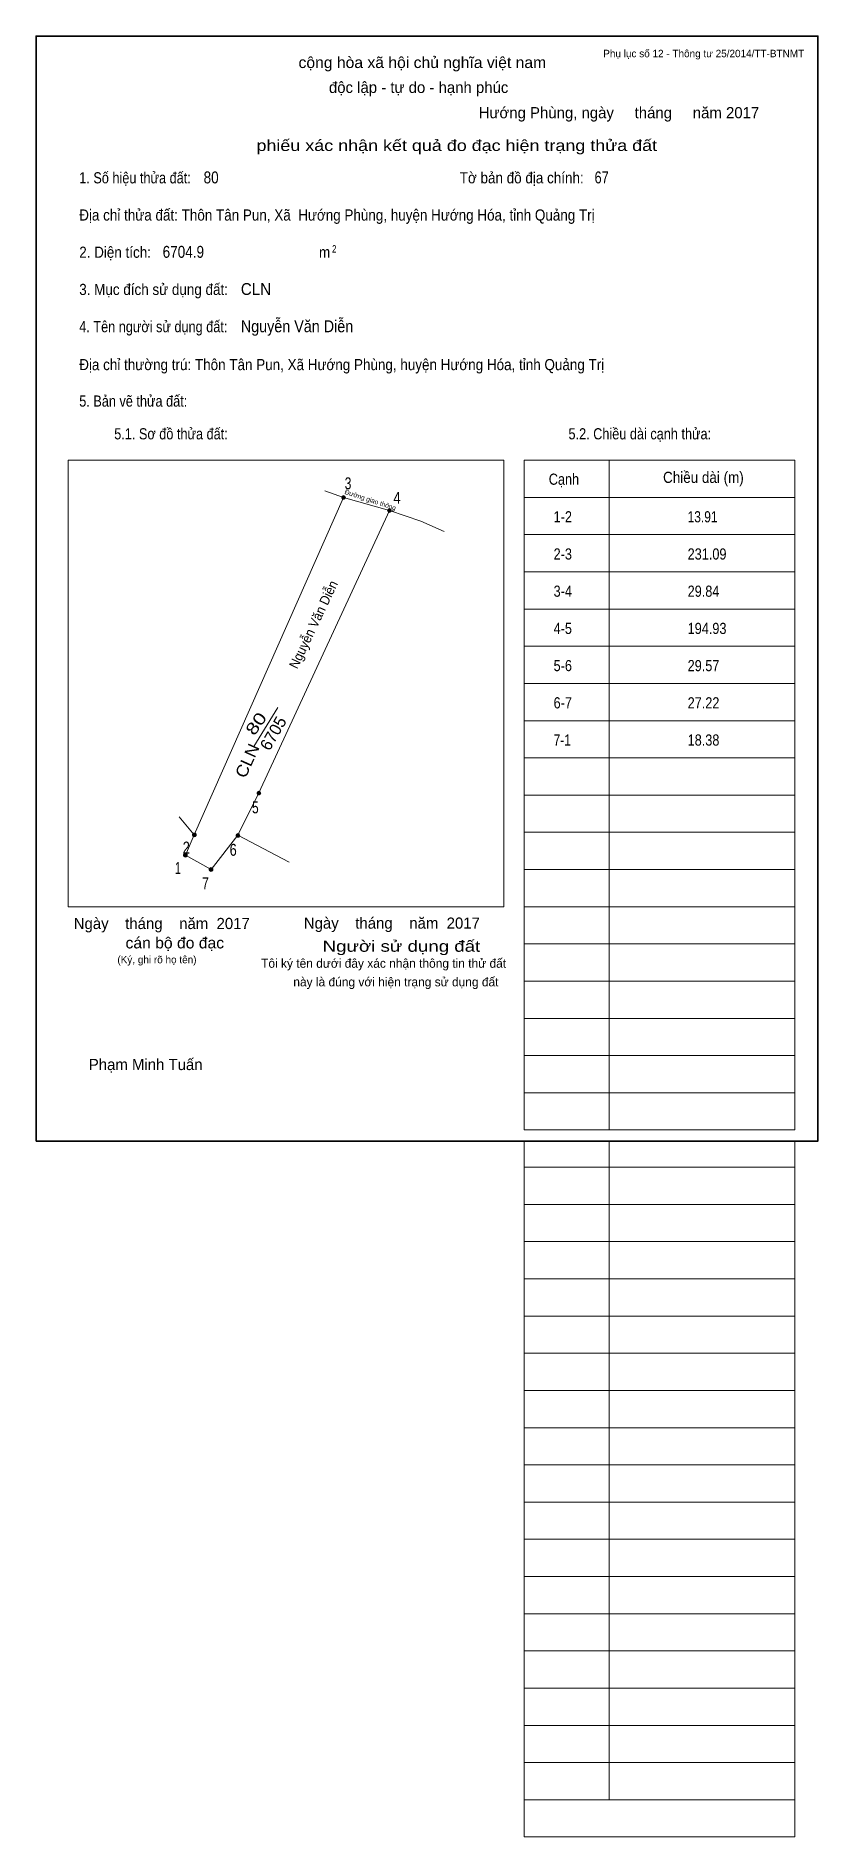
# Model space of a CAD drawing. Header units: centimetres. Extents: x 0 to 21, y -18.7 to 29.7.
import ezdxf
from ezdxf.enums import TextEntityAlignment as Align

# ---------------------------------------------------------------- set-up
doc = ezdxf.new("R2010")
doc.units = ezdxf.units.CM
doc.header["$LTSCALE"] = 0.12
for name, color, linetype in [('2', 7, 'Continuous'), ('30', 7, 'Continuous'), ('33', 7, 'Continuous'), ('34', 7, 'Continuous')]:
    doc.layers.add(name, color=color, linetype=linetype)
for name, color, linetype, lineweight in [('32', 7, 'Continuous', 13), ('6', 7, 'Continuous', 13), ('63', 7, 'Continuous', 13)]:
    doc.layers.add(name, color=color, linetype=linetype, lineweight=lineweight)

msp = doc.modelspace()

# ---------------------------------------------------------------- hatches: boundary and pattern name
at = {"layer": '32'}
for points in [[(8.3097, 17.3, 1), (8.2097, 17.3, 1)], [(9.5414, 16.949, 1), (9.4414, 16.949, 1)], [(6.0344, 9.3543, 1), (5.9344, 9.3543, 1)], [(4.3006, 8.2295, 1), (4.2006, 8.2295, 1)], [(5.4726, 8.2162, 1), (5.3726, 8.2162, 1)], [(4.059, 7.6837, 1), (3.959, 7.6837, 1)], [(4.7482, 7.3, 1), (4.6482, 7.3, 1)]]:
    msp.add_hatch(color=256, dxfattribs=at).paths.add_polyline_path(points)

# ---------------------------------------------------------------- linework, layer by layer
for centre in [(8.2597, 17.3), (9.4914, 16.949), (5.9844, 9.3543), (4.2506, 8.2295), (5.4226, 8.2162), (4.009, 7.6837), (4.6982, 7.3)]:
    msp.add_circle(centre, 0.05, dxfattribs=at)
at = {"layer": '6'}
for p, q in [((8.26, 17.3), (9.49, 16.95)), ((6.8, 7.5), (5.42, 8.22))]:
    msp.add_line(p, q, dxfattribs=at)
for points in [[(7.76, 17.48), (8.26, 17.3), (4.25, 8.23), (3.84, 8.72)], [(5.42, 8.22), (5.98, 9.36), (9.49, 16.95)], [(9.49, 16.95), (10.33, 16.66), (10.96, 16.38)], [(4.25, 8.23), (4.01, 7.69), (4.7, 7.3), (5.42, 8.22)]]:
    msp.add_lwpolyline(points, dxfattribs=at)
at = {"layer": '63'}
for p, q in [((0.86, 18.3), (12.56, 18.3)), ((0.86, 6.3), (0.86, 18.3)), ((12.56, 6.3), (12.56, 18.3)), ((13.11, 18.3), (20.38, 18.3)), ((13.11, 0.3), (13.11, 18.3)), ((15.39, 0.3), (15.39, 18.3)), ((20.38, 0.3), (20.38, 18.3)), ((13.11, 17.3), (20.38, 17.3)), ((13.11, 16.3), (20.38, 16.3)), ((13.11, 15.3), (20.38, 15.3)), ((13.11, 14.3), (20.38, 14.3)), ((13.11, 13.3), (20.38, 13.3)), ((13.11, 12.3), (20.38, 12.3)), ((5.85, 10.61), (6.49, 11.65)), ((13.11, 11.3), (20.38, 11.3)), ((13.11, 10.3), (20.38, 10.3)), ((13.11, 9.3), (20.38, 9.3)), ((13.11, 8.3), (20.38, 8.3)), ((13.11, 7.3), (20.38, 7.3)), ((0.86, 6.3), (12.56, 6.3)), ((13.11, 6.3), (20.38, 6.3)), ((13.11, 5.3), (20.38, 5.3)), ((13.11, 4.3), (20.38, 4.3)), ((13.11, 3.3), (20.38, 3.3)), ((13.11, 2.3), (20.38, 2.3)), ((13.11, 1.3), (20.38, 1.3)), ((13.11, 0.3), (20.38, 0.3)), ((13.11, -18.7), (13.11, 0)), ((15.39, -17.7), (15.39, 0)), ((20.38, -18.7), (20.38, 0)), ((13.11, -0.7), (20.38, -0.7)), ((13.11, -0.7), (20.38, -0.7)), ((13.11, -1.7), (20.38, -1.7)), ((13.11, -2.7), (20.38, -2.7)), ((13.11, -3.7), (20.38, -3.7)), ((13.11, -4.7), (20.38, -4.7)), ((13.11, -5.7), (20.38, -5.7)), ((13.11, -6.7), (20.38, -6.7)), ((13.11, -7.7), (20.38, -7.7)), ((13.11, -8.7), (20.38, -8.7)), ((13.11, -9.7), (20.38, -9.7)), ((13.11, -10.7), (20.38, -10.7)), ((13.11, -11.7), (20.38, -11.7)), ((13.11, -12.7), (20.38, -12.7)), ((13.11, -13.7), (20.38, -13.7)), ((13.11, -14.7), (20.38, -14.7)), ((13.11, -15.7), (20.38, -15.7)), ((13.11, -16.7), (20.38, -16.7)), ((13.11, -17.7), (20.38, -17.7)), ((13.11, -18.7), (20.38, -18.7))]:
    msp.add_line(p, q, dxfattribs=at)
at = {"layer": '63', "lineweight": 35}
msp.add_lwpolyline([(0, 0), (0, 29.7), (21, 29.7), (21, 0)], close=True, dxfattribs=at)

# ---------------------------------------------------------------- texts
at = {"layer": '2', "width": 0.95}
for s, height, rotation, p in [('Đường giao thông', 0.1287, 341.842, (8.9599, 17.1732)), ('Nguyễn Văn Diễn', 0.2574, 64.599, (7.566, 13.8298))]:
    msp.add_text(s, height=height, rotation=rotation, dxfattribs=at).set_placement(p, align=Align.CENTER)
at = {"layer": '30'}
for s, width, p in [('1-2', 0.85, (13.9, 16.63)), ('13.91', 0.8, (17.5, 16.63)), ('2-3', 0.85, (13.9, 15.63)), ('231.09', 0.85, (17.5, 15.63)), ('3-4', 0.85, (13.9, 14.63)), ('29.84', 0.85, (17.5, 14.63)), ('4-5', 0.85, (13.9, 13.63)), ('194.93', 0.85, (17.5, 13.63)), ('5-6', 0.85, (13.9, 12.63)), ('29.57', 0.85, (17.5, 12.63)), ('6-7', 0.85, (13.9, 11.63)), ('27.22', 0.85, (17.5, 11.63)), ('7-1', 0.8, (13.9, 10.63)), ('18.38', 0.85, (17.5, 10.63))]:
    msp.add_text(s, height=0.3, dxfattribs=dict(at, width=width)).set_placement(p)
at = {"layer": '32'}
for s, width, p in [('3', 0.75, (8.38, 17.52)), ('4', 0.8, (9.695, 17.13)), ('5', 0.75, (5.89, 8.81)), ('2', 0.8, (4.035, 7.73)), ('6', 0.8, (5.295, 7.67)), ('1', 0.65, (3.81, 7.18)), ('7', 0.75, (4.55, 6.77))]:
    msp.add_text(s, height=0.32, dxfattribs=dict(at, width=width)).set_placement(p, align=Align.CENTER)
at = {"layer": '33', "width": 1.3}
msp.add_text('80', height=0.3199, rotation=55.045, dxfattribs=at).set_placement((6.0406, 11.1284), align=Align.CENTER)
at = {"layer": '33'}
msp.add_text('6705', height=0.3199, rotation=60.076, dxfattribs=at).set_placement((6.5076, 10.8802), align=Align.CENTER)
at = {"layer": '33', "width": 1.1}
msp.add_text('CLN', height=0.32, rotation=65.695, dxfattribs=at).set_placement((6.0121, 10.5883), align=Align.RIGHT)
at = {"layer": '34'}
for s, width, p in [('80', 0.85, (4.5, 25.74)), ('67', 0.8, (15, 25.74)), ('6704.9', 0.85, (3.4, 23.74)), ('CLN', 0.95, (5.5, 22.74)), ('Nguyễn Văn Diễn', 0.9, (5.5, 21.74))]:
    msp.add_text(s, height=0.32, dxfattribs=dict(at, width=width)).set_placement(p)
at = {"layer": '63', "width": 1.05}
msp.add_text('cộng hòa xã hội chủ nghĩa việt nam', height=0.3, dxfattribs=at).set_placement((10.375, 28.84), align=Align.CENTER)
at = {"layer": '63'}
for s, height, p in [('Phụ lục số 12 - Thông tư 25/2014/TT-BTNMT', 0.2, (20.63, 29.13)), ('Ngày    tháng    năm  2017', 0.3, (5.74, 5.7)), ('Ngày    tháng    năm  2017', 0.3, (11.92, 5.71)), ('(Ký, ghi rõ họ tên)', 0.2, (4.31, 4.78))]:
    msp.add_text(s, height=height, dxfattribs=at).set_placement(p, align=Align.RIGHT)
for s, height, p in [('độc lập - tự do - hạnh phúc', 0.3, (10.275, 28.17)), ('Hướng Phùng, ngày     tháng     năm 2017', 0.3, (15.655, 27.49)), ('Tôi ký tên dưới đây xác nhận thông tin thử đất', 0.24, (9.335, 4.66)), ('này là đúng với hiện trạng sử dụng đất', 0.24, (9.665, 4.16)), ('Phạm Minh Tuấn', 0.3, (2.945, 1.91))]:
    msp.add_text(s, height=height, dxfattribs=at).set_placement(p, align=Align.CENTER)
for s, width, p in [('phiếu xác nhận kết quả đo đạc hiện trạng thửa đất', 1.2, (16.68, 26.61)), ('cán bộ đo đạc', 1.05, (5.05, 5.18)), ('Người sử dụng đất', 1.25, (11.93, 5.09))]:
    msp.add_text(s, height=0.3, dxfattribs=dict(at, width=width)).set_placement(p, align=Align.RIGHT)
for s, height, width, p in [('1. Số hiệu thửa đất:', 0.3, 0.85, (1.16, 25.74)), ('Tờ bản đồ địa chính:', 0.3, 0.9, (11.38, 25.74)), ('Địa chỉ thửa đất: Thôn Tân Pun, Xã  Hướng Phùng, huyện Hướng Hóa, tỉnh Quảng Trị', 0.3, 0.9, (1.16, 24.74)), ('2. Diện tích:', 0.3, 0.9, (1.16, 23.74)), ('m', 0.3, 0.9, (7.6, 23.74)), ('2', 0.2, 0.8, (7.95, 23.88)), ('3. Mục đích sử dụng đất:', 0.3, 0.9, (1.16, 22.74)), ('4. Tên người sử dụng đất:', 0.3, 0.85, (1.16, 21.74)), ('Địa chỉ thường trú: Thôn Tân Pun, Xã Hướng Phùng, huyện Hướng Hóa, tỉnh Quảng Trị', 0.3, 0.9, (1.16, 20.72)), ('5. Bản vẽ thửa đất:', 0.3, 0.85, (1.16, 19.74)), ('5.1. Sơ đồ thửa đất:', 0.3, 0.85, (2.1, 18.86)), ('5.2. Chiều dài cạnh thửa:', 0.3, 0.85, (14.3, 18.86)), ('Cạnh', 0.3, 0.85, (13.77, 17.64)), ('Chiều dài (m)', 0.3, 0.9, (16.84, 17.69))]:
    msp.add_text(s, height=height, dxfattribs=dict(at, width=width)).set_placement(p)

doc.saveas('drawing.dxf')
